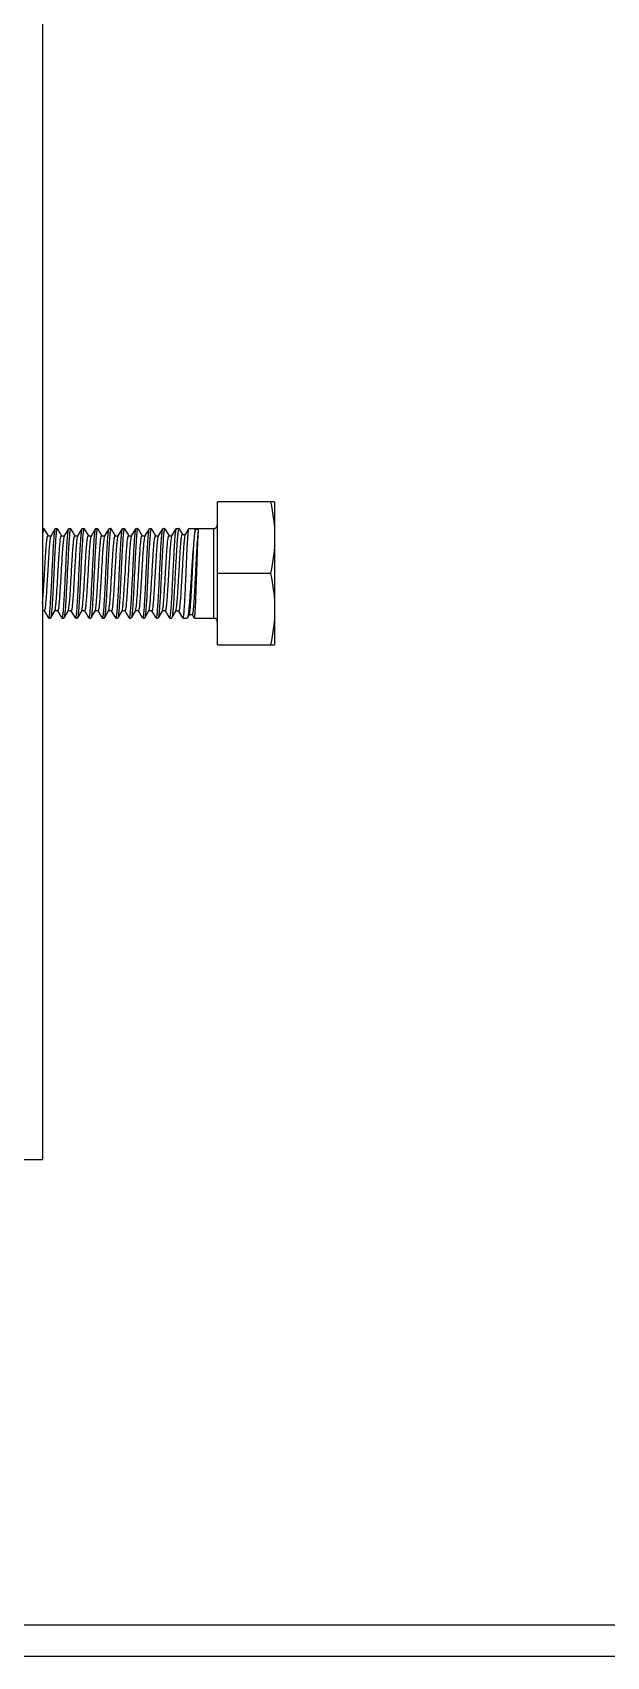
# Model space of a CAD drawing. Extents: x 1031190 to 1725648, y 733081 to 1571294.
# Drawn here: x 1157185 to 1157708, y 1235277 to 1236761 of the extents above; entities that cross this region are included whole.
import ezdxf

# ---------------------------------------------------------------- set-up
doc = ezdxf.new("R2010")
doc.units = 0
doc.header["$LTSCALE"] = 1000
doc.header["$MEASUREMENT"] = 0

msp = doc.modelspace()

# ---------------------------------------------------------------- linework, layer by layer
for p, q in [((1157193.7, 1238445.9), (1157193.7, 1235731)), ((1157405.5, 1236332), (1157353.2, 1236332)), ((1157353.2, 1236201.2), (1157353.2, 1236332)), ((1157405.5, 1236332), (1157405.5, 1236201.2)), ((1157193.7, 1236307.5), (1157194.7, 1236307.5)), ((1157194.9, 1236307.3), (1157194.7, 1236307.5)), ((1157194.9, 1236307.3), (1157198.7, 1236300.8)), ((1157198.6, 1236300.8), (1157201.5, 1236300.8)), ((1157201.4, 1236300.7), (1157205.3, 1236307.3)), ((1157205.3, 1236307.3), (1157205.5, 1236307.5)), ((1157205.5, 1236307.5), (1157207, 1236307.5)), ((1157207.2, 1236307.3), (1157207, 1236307.5)), ((1157207.2, 1236307.3), (1157210.9, 1236300.8)), ((1157210.8, 1236300.8), (1157213.8, 1236300.8)), ((1157213.7, 1236300.7), (1157217.6, 1236307.3)), ((1157217.6, 1236307.3), (1157217.7, 1236307.5)), ((1157217.7, 1236307.5), (1157219.3, 1236307.5)), ((1157219.4, 1236307.3), (1157219.3, 1236307.5)), ((1157219.4, 1236307.3), (1157223.2, 1236300.8)), ((1157223.1, 1236300.8), (1157226.1, 1236300.8)), ((1157226, 1236300.7), (1157229.8, 1236307.3)), ((1157229.8, 1236307.3), (1157230, 1236307.5)), ((1157230, 1236307.5), (1157231.5, 1236307.5)), ((1157231.7, 1236307.3), (1157231.5, 1236307.5)), ((1157231.7, 1236307.3), (1157235.5, 1236300.8)), ((1157235.4, 1236300.8), (1157238.3, 1236300.8)), ((1157238.2, 1236300.7), (1157242.1, 1236307.3)), ((1157242.1, 1236307.3), (1157242.3, 1236307.5)), ((1157242.3, 1236307.5), (1157243.8, 1236307.5)), ((1157244, 1236307.3), (1157243.8, 1236307.5)), ((1157244, 1236307.3), (1157247.7, 1236300.8)), ((1157247.6, 1236300.8), (1157250.6, 1236300.8)), ((1157250.5, 1236300.7), (1157254.4, 1236307.3)), ((1157254.4, 1236307.3), (1157254.5, 1236307.5)), ((1157254.5, 1236307.5), (1157256.1, 1236307.5)), ((1157256.2, 1236307.3), (1157260, 1236300.8)), ((1157259.9, 1236300.8), (1157262.9, 1236300.8)), ((1157262.8, 1236300.7), (1157266.6, 1236307.3)), ((1157266.6, 1236307.3), (1157266.8, 1236307.5)), ((1157266.8, 1236307.5), (1157268.3, 1236307.5)), ((1157268.5, 1236307.3), (1157268.3, 1236307.5)), ((1157268.5, 1236307.3), (1157272.3, 1236300.8)), ((1157272.2, 1236300.8), (1157275.1, 1236300.8)), ((1157275, 1236300.7), (1157278.9, 1236307.3)), ((1157278.9, 1236307.3), (1157279.1, 1236307.5)), ((1157279.1, 1236307.5), (1157280.6, 1236307.5)), ((1157280.8, 1236307.3), (1157280.6, 1236307.5)), ((1157280.8, 1236307.3), (1157284.5, 1236300.8)), ((1157284.4, 1236300.8), (1157287.4, 1236300.8)), ((1157287.3, 1236300.7), (1157291.2, 1236307.3)), ((1157291.2, 1236307.3), (1157291.3, 1236307.5)), ((1157291.3, 1236307.5), (1157292.9, 1236307.5)), ((1157293, 1236307.3), (1157292.9, 1236307.5)), ((1157293, 1236307.3), (1157296.8, 1236300.8)), ((1157296.7, 1236300.8), (1157299.7, 1236300.8)), ((1157299.6, 1236300.7), (1157303.4, 1236307.3)), ((1157303.4, 1236307.3), (1157303.6, 1236307.5)), ((1157303.6, 1236307.5), (1157305.1, 1236307.5)), ((1157305.3, 1236307.3), (1157309.1, 1236300.8)), ((1157309, 1236300.8), (1157311.9, 1236300.8)), ((1157311.8, 1236300.7), (1157315.7, 1236307.3)), ((1157315.7, 1236307.3), (1157315.9, 1236307.5)), ((1157315.9, 1236307.5), (1157318.2, 1236307.5)), ((1157318.4, 1236307.3), (1157318.2, 1236307.5)), ((1157318.4, 1236307.3), (1157321.3, 1236302.2)), ((1157321.2, 1236302.2), (1157324.2, 1236302.2)), ((1157324.1, 1236302), (1157327.2, 1236307.4)), ((1157327.2, 1236307.4), (1157327.3, 1236307.5)), ((1157327.3, 1236307.5), (1157349.9, 1236307.5)), ((1157336.1, 1236306.5), (1157333.1, 1236306.5)), ((1157349.9, 1236225.7), (1157349.9, 1236307.5)), ((1157353.2, 1236266.6), (1157401.8, 1236266.6)), ((1157195.5, 1236232.3), (1157193.7, 1236232.3)), ((1157199.2, 1236225.8), (1157195.4, 1236232.3)), ((1157199.2, 1236225.8), (1157199.3, 1236225.7)), ((1157199.3, 1236225.7), (1157200.9, 1236225.7)), ((1157201, 1236225.8), (1157200.9, 1236225.7)), ((1157204.9, 1236232.5), (1157201, 1236225.8)), ((1157207.8, 1236232.3), (1157204.8, 1236232.3)), ((1157204.9, 1236232.5), (1157205, 1236232.7)), ((1157211.4, 1236225.8), (1157207.7, 1236232.3)), ((1157211.4, 1236225.8), (1157211.6, 1236225.7)), ((1157211.6, 1236225.7), (1157213.1, 1236225.7)), ((1157213.3, 1236225.8), (1157213.1, 1236225.7)), ((1157217.1, 1236232.5), (1157213.3, 1236225.8)), ((1157217.1, 1236232.5), (1157217.2, 1236232.7)), ((1157220, 1236232.3), (1157217.1, 1236232.3)), ((1157223.7, 1236225.8), (1157219.9, 1236232.3)), ((1157223.7, 1236225.8), (1157223.9, 1236225.7)), ((1157223.9, 1236225.7), (1157225.4, 1236225.7)), ((1157225.6, 1236225.8), (1157225.4, 1236225.7)), ((1157229.4, 1236232.5), (1157225.6, 1236225.8)), ((1157232.3, 1236232.3), (1157229.3, 1236232.3)), ((1157229.4, 1236232.5), (1157229.5, 1236232.7)), ((1157236, 1236225.8), (1157232.2, 1236232.3)), ((1157236, 1236225.8), (1157236.1, 1236225.7)), ((1157236.1, 1236225.7), (1157237.7, 1236225.7)), ((1157237.8, 1236225.8), (1157237.7, 1236225.7)), ((1157241.7, 1236232.5), (1157237.8, 1236225.8)), ((1157244.6, 1236232.3), (1157241.6, 1236232.3)), ((1157241.7, 1236232.5), (1157241.8, 1236232.7)), ((1157248.2, 1236225.8), (1157244.5, 1236232.3)), ((1157248.2, 1236225.8), (1157248.4, 1236225.7)), ((1157248.4, 1236225.7), (1157249.9, 1236225.7)), ((1157250.1, 1236225.8), (1157249.9, 1236225.7)), ((1157253.9, 1236232.5), (1157250.1, 1236225.8)), ((1157253.9, 1236232.5), (1157254, 1236232.7)), ((1157256.8, 1236232.3), (1157253.9, 1236232.3)), ((1157260.5, 1236225.8), (1157256.7, 1236232.3)), ((1157260.5, 1236225.8), (1157260.7, 1236225.7)), ((1157260.7, 1236225.7), (1157262.2, 1236225.7)), ((1157262.4, 1236225.8), (1157262.2, 1236225.7)), ((1157266.2, 1236232.5), (1157262.4, 1236225.8)), ((1157269.1, 1236232.3), (1157266.1, 1236232.3)), ((1157272.8, 1236225.8), (1157269, 1236232.3)), ((1157272.8, 1236225.8), (1157272.9, 1236225.7)), ((1157272.9, 1236225.7), (1157274.5, 1236225.7)), ((1157278.5, 1236232.5), (1157274.6, 1236225.8)), ((1157281.4, 1236232.3), (1157278.4, 1236232.3)), ((1157278.5, 1236232.5), (1157278.6, 1236232.6)), ((1157285, 1236225.8), (1157281.3, 1236232.3)), ((1157285.2, 1236225.7), (1157286.7, 1236225.7)), ((1157286.9, 1236225.8), (1157286.7, 1236225.7)), ((1157290.7, 1236232.5), (1157286.9, 1236225.8)), ((1157290.7, 1236232.5), (1157290.8, 1236232.6)), ((1157293.6, 1236232.3), (1157290.7, 1236232.3)), ((1157297.3, 1236225.8), (1157293.5, 1236232.3)), ((1157297.3, 1236225.8), (1157297.5, 1236225.7)), ((1157297.5, 1236225.7), (1157299, 1236225.7)), ((1157299.2, 1236225.8), (1157299, 1236225.7)), ((1157303, 1236232.5), (1157299.2, 1236225.8)), ((1157305.9, 1236232.3), (1157302.9, 1236232.3)), ((1157303, 1236232.5), (1157303.1, 1236232.6)), ((1157309.6, 1236225.8), (1157305.8, 1236232.3)), ((1157309.6, 1236225.8), (1157309.7, 1236225.7)), ((1157309.7, 1236225.7), (1157311.4, 1236225.7)), ((1157311.6, 1236225.8), (1157311.4, 1236225.7)), ((1157315.3, 1236232.2), (1157311.6, 1236225.8)), ((1157318.2, 1236232.1), (1157315.2, 1236232.1)), ((1157321.7, 1236225.8), (1157318.1, 1236232.1)), ((1157321.7, 1236225.8), (1157321.9, 1236225.7)), ((1157321.9, 1236225.7), (1157325.6, 1236225.7)), ((1157325.8, 1236225.9), (1157325.6, 1236225.7)), ((1157327.6, 1236228.9), (1157325.8, 1236225.9)), ((1157330.5, 1236228.8), (1157327.5, 1236228.8)), ((1157332.1, 1236225.8), (1157330.4, 1236228.7)), ((1157332.1, 1236225.8), (1157332.2, 1236225.7)), ((1157332.2, 1236225.7), (1157349.9, 1236225.7)), ((1157353.2, 1236201.2), (1157405.5, 1236201.2)), ((1156858.4, 1235731), (1157193.7, 1235731)), ((1162687.2, 1235305.7), (1157140.6, 1235305.7)), ((1162687.2, 1235277.1), (1157140.6, 1235277.1))]:
    msp.add_line(p, q)
for centre, start, end in [((1157349.9, 1236310.7), 270, 0), ((1157349.9, 1236222.4), 0, 90)]:
    msp.add_arc(centre, 3.27, start, end)
for points in [[(1157401.8, 1236332), (1157404.1, 1236321.3), (1157405.5, 1236310.3), (1157405.5, 1236299.3)], [(1157405.5, 1236299.3), (1157405.5, 1236288.3), (1157404.1, 1236277.3), (1157401.8, 1236266.6)], [(1157401.8, 1236266.6), (1157404.1, 1236255.8), (1157405.5, 1236244.8), (1157405.5, 1236233.9)], [(1157405.5, 1236233.9), (1157405.5, 1236222.9), (1157404.1, 1236211.9), (1157401.8, 1236201.2)]]:
    msp.add_open_spline(points, degree=3)
for points, knots in [([(1157194.7, 1236307.5), (1157194.6, 1236307.5), (1157194.4, 1236306.8), (1157194.2, 1236305.9), (1157193.9, 1236304.1), (1157193.8, 1236302.8), (1157193.7, 1236302)], [0, 0, 0, 0, 0.077049, 0.268055, 0.577055, 1, 1, 1, 1]), ([(1157193.7, 1236239.5), (1157193.9, 1236242), (1157194.4, 1236247.8), (1157195, 1236257), (1157195.5, 1236267.2), (1157196.1, 1236277.3), (1157196.6, 1236285.2), (1157197, 1236290.8), (1157197.3, 1236294.2), (1157197.6, 1236296.9), (1157197.9, 1236299), (1157198.1, 1236300.1), (1157198.4, 1236300.8), (1157198.6, 1236300.8)], [0, 0, 0, 0, 0.125273, 0.280526, 0.451, 0.620464, 0.772784, 0.837888, 0.893492, 0.938284, 0.971239, 0.991709, 1, 1, 1, 1]), ([(1157195.5, 1236232.3), (1157195.6, 1236232.3), (1157195.8, 1236232.5), (1157196, 1236233.3), (1157196.3, 1236235.1), (1157196.7, 1236238.1), (1157197, 1236242.1), (1157197.4, 1236246.9), (1157197.7, 1236252.5), (1157198.1, 1236258.6), (1157198.6, 1236267), (1157199.1, 1236275.4), (1157199.6, 1236283.4), (1157199.9, 1236288.7), (1157200.3, 1236293.1), (1157200.6, 1236296.6), (1157201, 1236299), (1157201.2, 1236300.3), (1157201.4, 1236300.7)], [0, 0, 0, 0, 0.003516, 0.010771, 0.037949, 0.081609, 0.140308, 0.211978, 0.294061, 0.383613, 0.477416, 0.664254, 0.750571, 0.827952, 0.893624, 0.945254, 0.981055, 1, 1, 1, 1]), ([(1157202.4, 1236266.6), (1157202.6, 1236271.5), (1157203, 1236278.7), (1157203.5, 1236288), (1157203.8, 1236294), (1157204.2, 1236299), (1157204.5, 1236302.9), (1157204.9, 1236305.5), (1157205.1, 1236306.9), (1157205.3, 1236307.3)], [0, 0, 0, 0, 0.364023, 0.530311, 0.678342, 0.803036, 0.90014, 0.966414, 1, 1, 1, 1]), ([(1157207, 1236307.5), (1157206.9, 1236307.5), (1157206.7, 1236307.1), (1157206.6, 1236306.6), (1157206.4, 1236305.6), (1157206.1, 1236303.6), (1157205.8, 1236300.1), (1157205.4, 1236295.1), (1157205.1, 1236289), (1157204.7, 1236282), (1157204.3, 1236274.4), (1157204.1, 1236269.2), (1157203.9, 1236266.6)], [0, 0, 0, 0, 0.006679, 0.021742, 0.04591, 0.079126, 0.171519, 0.295578, 0.446611, 0.618856, 0.8057, 1, 1, 1, 1]), ([(1157205, 1236232.7), (1157205.2, 1236233.2), (1157205.4, 1236234.6), (1157205.8, 1236237.2), (1157206.1, 1236240.9), (1157206.6, 1236247.4), (1157207.2, 1236256.9), (1157207.8, 1236267), (1157208.3, 1236275.3), (1157208.6, 1236281.3), (1157209, 1236286.7), (1157209.3, 1236291.4), (1157209.7, 1236295.3), (1157210, 1236298.1), (1157210.3, 1236299.8), (1157210.6, 1236300.6), (1157210.7, 1236300.8), (1157210.8, 1236300.8)], [0, 0, 0, 0, 0.023139, 0.062463, 0.116774, 0.184236, 0.348936, 0.533941, 0.62611, 0.713772, 0.793885, 0.863675, 0.920735, 0.963127, 0.989505, 0.996557, 1, 1, 1, 1]), ([(1157207.8, 1236232.3), (1157207.8, 1236232.3), (1157208, 1236232.5), (1157208.3, 1236233.3), (1157208.6, 1236235.1), (1157208.9, 1236238.1), (1157209.3, 1236242.1), (1157209.6, 1236246.9), (1157210, 1236252.5), (1157210.4, 1236258.6), (1157210.9, 1236267), (1157211.3, 1236275.4), (1157211.8, 1236283.4), (1157212.2, 1236288.7), (1157212.5, 1236293.1), (1157212.9, 1236296.6), (1157213.3, 1236299), (1157213.5, 1236300.3), (1157213.7, 1236300.7)], [0, 0, 0, 0, 0.003516, 0.010771, 0.037949, 0.081609, 0.140308, 0.211978, 0.294061, 0.383613, 0.477416, 0.664254, 0.750571, 0.827952, 0.893624, 0.945254, 0.981055, 1, 1, 1, 1]), ([(1157214.7, 1236266.6), (1157214.9, 1236271.5), (1157215.2, 1236278.7), (1157215.7, 1236288), (1157216.1, 1236294), (1157216.4, 1236299), (1157216.8, 1236302.9), (1157217.1, 1236305.5), (1157217.3, 1236306.9), (1157217.6, 1236307.3)], [0, 0, 0, 0, 0.364021, 0.530313, 0.678345, 0.803036, 0.900138, 0.966413, 1, 1, 1, 1]), ([(1157219.3, 1236307.5), (1157219.2, 1236307.5), (1157219, 1236307.1), (1157218.9, 1236306.6), (1157218.7, 1236305.6), (1157218.4, 1236303.6), (1157218.1, 1236300.1), (1157217.7, 1236295.1), (1157217.3, 1236289), (1157217, 1236282), (1157216.6, 1236274.4), (1157216.3, 1236269.2), (1157216.2, 1236266.6)], [0, 0, 0, 0, 0.006669, 0.021718, 0.045876, 0.079084, 0.171468, 0.295521, 0.446556, 0.618814, 0.805682, 1, 1, 1, 1]), ([(1157217.2, 1236232.7), (1157217.4, 1236233.2), (1157217.7, 1236234.6), (1157218, 1236237.2), (1157218.4, 1236240.9), (1157218.9, 1236247.4), (1157219.5, 1236256.9), (1157220, 1236267), (1157220.5, 1236275.3), (1157220.9, 1236281.3), (1157221.2, 1236286.7), (1157221.6, 1236291.4), (1157221.9, 1236295.3), (1157222.3, 1236298.1), (1157222.6, 1236299.8), (1157222.8, 1236300.6), (1157223, 1236300.8), (1157223.1, 1236300.8)], [0, 0, 0, 0, 0.023, 0.06221, 0.116433, 0.183837, 0.348506, 0.533571, 0.625793, 0.713517, 0.793694, 0.863545, 0.920659, 0.963092, 0.989496, 0.996554, 1, 1, 1, 1]), ([(1157220, 1236232.3), (1157220.1, 1236232.3), (1157220.3, 1236232.5), (1157220.5, 1236233.3), (1157220.9, 1236235.1), (1157221.2, 1236238.1), (1157221.5, 1236242.1), (1157221.9, 1236246.9), (1157222.3, 1236252.5), (1157222.6, 1236258.6), (1157223.1, 1236267), (1157223.6, 1236275.4), (1157224.1, 1236283.4), (1157224.4, 1236288.7), (1157224.8, 1236293.1), (1157225.1, 1236296.6), (1157225.5, 1236299), (1157225.7, 1236300.3), (1157226, 1236300.7)], [0, 0, 0, 0, 0.003516, 0.010771, 0.037949, 0.081609, 0.140308, 0.211978, 0.294061, 0.383613, 0.477416, 0.664254, 0.750571, 0.827952, 0.893624, 0.945254, 0.981055, 1, 1, 1, 1]), ([(1157226.9, 1236266.6), (1157227.2, 1236271.5), (1157227.5, 1236278.7), (1157228, 1236288), (1157228.4, 1236294), (1157228.7, 1236299), (1157229, 1236302.9), (1157229.4, 1236305.5), (1157229.6, 1236306.9), (1157229.8, 1236307.3)], [0, 0, 0, 0, 0.364026, 0.530319, 0.678348, 0.803035, 0.900137, 0.966414, 1, 1, 1, 1]), ([(1157231.5, 1236307.5), (1157231.4, 1236307.5), (1157231.3, 1236307.1), (1157231.1, 1236306.6), (1157230.9, 1236305.6), (1157230.7, 1236303.6), (1157230.3, 1236300.1), (1157230, 1236295.1), (1157229.6, 1236289), (1157229.2, 1236282), (1157228.8, 1236274.4), (1157228.6, 1236269.2), (1157228.5, 1236266.6)], [0, 0, 0, 0, 0.00669, 0.021765, 0.045943, 0.079167, 0.171572, 0.295635, 0.446661, 0.618889, 0.805716, 1, 1, 1, 1]), ([(1157229.5, 1236232.7), (1157229.7, 1236233.2), (1157229.9, 1236234.6), (1157230.3, 1236237.2), (1157230.6, 1236240.8), (1157231.2, 1236247.4), (1157231.7, 1236256.9), (1157232.3, 1236267), (1157232.8, 1236275.3), (1157233.1, 1236281.2), (1157233.5, 1236286.7), (1157233.9, 1236291.4), (1157234.2, 1236295.2), (1157234.5, 1236298.1), (1157234.9, 1236299.8), (1157235.1, 1236300.6), (1157235.3, 1236300.8), (1157235.4, 1236300.8)], [0, 0, 0, 0, 0.022862, 0.061956, 0.116091, 0.183437, 0.348074, 0.5332, 0.625476, 0.713261, 0.793503, 0.863416, 0.920583, 0.963057, 0.989487, 0.996552, 1, 1, 1, 1]), ([(1157232.3, 1236232.3), (1157232.4, 1236232.3), (1157232.6, 1236232.5), (1157232.8, 1236233.3), (1157233.1, 1236235.1), (1157233.5, 1236238.1), (1157233.8, 1236242.1), (1157234.2, 1236246.9), (1157234.5, 1236252.5), (1157234.9, 1236258.6), (1157235.4, 1236267), (1157235.9, 1236275.4), (1157236.4, 1236283.4), (1157236.7, 1236288.7), (1157237.1, 1236293.1), (1157237.4, 1236296.6), (1157237.8, 1236299), (1157238, 1236300.3), (1157238.2, 1236300.7)], [0, 0, 0, 0, 0.003516, 0.010771, 0.037949, 0.081609, 0.140308, 0.211978, 0.294061, 0.383613, 0.477416, 0.664254, 0.750571, 0.827952, 0.893624, 0.945254, 0.981055, 1, 1, 1, 1]), ([(1157239.2, 1236266.6), (1157239.4, 1236271.5), (1157239.8, 1236278.7), (1157240.3, 1236288), (1157240.6, 1236294), (1157241, 1236299), (1157241.3, 1236302.9), (1157241.7, 1236305.5), (1157241.9, 1236306.9), (1157242.1, 1236307.3)], [0, 0, 0, 0, 0.364024, 0.530311, 0.678342, 0.803035, 0.900139, 0.966414, 1, 1, 1, 1]), ([(1157243.8, 1236307.5), (1157243.7, 1236307.5), (1157243.5, 1236307.1), (1157243.4, 1236306.6), (1157243.2, 1236305.6), (1157242.9, 1236303.6), (1157242.6, 1236300.1), (1157242.2, 1236295.1), (1157241.9, 1236289), (1157241.5, 1236282), (1157241.1, 1236274.4), (1157240.9, 1236269.2), (1157240.7, 1236266.6)], [0, 0, 0, 0, 0.006677, 0.021735, 0.045901, 0.079116, 0.171512, 0.295573, 0.4466, 0.618843, 0.805694, 1, 1, 1, 1]), ([(1157241.8, 1236232.7), (1157242, 1236233.2), (1157242.2, 1236234.6), (1157242.6, 1236237.2), (1157242.9, 1236240.8), (1157243.4, 1236247.3), (1157244, 1236256.8), (1157244.6, 1236266.9), (1157245.1, 1236275.3), (1157245.4, 1236281.2), (1157245.8, 1236286.6), (1157246.1, 1236291.4), (1157246.5, 1236295.2), (1157246.8, 1236298.1), (1157247.1, 1236299.8), (1157247.4, 1236300.6), (1157247.5, 1236300.8), (1157247.6, 1236300.8)], [0, 0, 0, 0, 0.022723, 0.061701, 0.115749, 0.183037, 0.347642, 0.532829, 0.625158, 0.713005, 0.793312, 0.863286, 0.920506, 0.963022, 0.989478, 0.99655, 1, 1, 1, 1]), ([(1157244.6, 1236232.3), (1157244.6, 1236232.3), (1157244.8, 1236232.5), (1157245.1, 1236233.3), (1157245.4, 1236235.1), (1157245.7, 1236238.1), (1157246.1, 1236242.1), (1157246.4, 1236246.9), (1157246.8, 1236252.5), (1157247.2, 1236258.6), (1157247.7, 1236267), (1157248.1, 1236275.4), (1157248.6, 1236283.4), (1157249, 1236288.7), (1157249.3, 1236293.1), (1157249.7, 1236296.6), (1157250.1, 1236299), (1157250.3, 1236300.3), (1157250.5, 1236300.7)], [0, 0, 0, 0, 0.003516, 0.010771, 0.037949, 0.081609, 0.140308, 0.211978, 0.294061, 0.383613, 0.477416, 0.664254, 0.750571, 0.827952, 0.893624, 0.945254, 0.981055, 1, 1, 1, 1]), ([(1157251.5, 1236266.6), (1157251.7, 1236271.5), (1157252, 1236278.7), (1157252.5, 1236288), (1157252.9, 1236294), (1157253.2, 1236299), (1157253.6, 1236302.9), (1157253.9, 1236305.5), (1157254.1, 1236306.9), (1157254.4, 1236307.3)], [0, 0, 0, 0, 0.364026, 0.530313, 0.678337, 0.803029, 0.900137, 0.966414, 1, 1, 1, 1]), ([(1157256.1, 1236307.5), (1157256, 1236307.5), (1157255.8, 1236307.1), (1157255.7, 1236306.6), (1157255.5, 1236305.6), (1157255.2, 1236303.5), (1157254.9, 1236300.1), (1157254.5, 1236295.1), (1157254.1, 1236289), (1157253.8, 1236282), (1157253.4, 1236274.4), (1157253.1, 1236269.2), (1157253, 1236266.6)], [0, 0, 0, 0, 0.006697, 0.021777, 0.045962, 0.079191, 0.171605, 0.29567, 0.44669, 0.618909, 0.805726, 1, 1, 1, 1]), ([(1157254, 1236232.7), (1157254.2, 1236233.1), (1157254.5, 1236234.5), (1157254.8, 1236237.1), (1157255.2, 1236240.8), (1157255.7, 1236247.3), (1157256.3, 1236256.8), (1157256.8, 1236266.9), (1157257.3, 1236275.2), (1157257.7, 1236281.2), (1157258, 1236286.6), (1157258.4, 1236291.4), (1157258.7, 1236295.2), (1157259.1, 1236298.1), (1157259.4, 1236299.8), (1157259.6, 1236300.6), (1157259.8, 1236300.8), (1157259.9, 1236300.8)], [0, 0, 0, 0, 0.022584, 0.061447, 0.115407, 0.182636, 0.34721, 0.532457, 0.62484, 0.712749, 0.79312, 0.863155, 0.920429, 0.962986, 0.989469, 0.996548, 1, 1, 1, 1]), ([(1157256.2, 1236307.3), (1157256.2, 1236307.4), (1157256.2, 1236307.4), (1157256.1, 1236307.5), (1157256.1, 1236307.5)], [0, 0, 0, 0, 0.600612, 1, 1, 1, 1]), ([(1157256.8, 1236232.3), (1157256.9, 1236232.3), (1157257.1, 1236232.5), (1157257.3, 1236233.3), (1157257.7, 1236235.1), (1157258, 1236238.1), (1157258.3, 1236242.1), (1157258.7, 1236246.9), (1157259.1, 1236252.5), (1157259.4, 1236258.6), (1157259.9, 1236267), (1157260.4, 1236275.4), (1157260.9, 1236283.4), (1157261.2, 1236288.7), (1157261.6, 1236293.1), (1157261.9, 1236296.6), (1157262.3, 1236299), (1157262.5, 1236300.3), (1157262.8, 1236300.7)], [0, 0, 0, 0, 0.003516, 0.010772, 0.037949, 0.081609, 0.140308, 0.211978, 0.294061, 0.383612, 0.477416, 0.664254, 0.750571, 0.827952, 0.893624, 0.945254, 0.981055, 1, 1, 1, 1]), ([(1157263.7, 1236266.6), (1157264, 1236271.5), (1157264.3, 1236278.7), (1157264.8, 1236288), (1157265.1, 1236294), (1157265.5, 1236299), (1157265.8, 1236302.9), (1157266.2, 1236305.5), (1157266.4, 1236306.9), (1157266.6, 1236307.3)], [0, 0, 0, 0, 0.364026, 0.530312, 0.67834, 0.803034, 0.90014, 0.966415, 1, 1, 1, 1]), ([(1157268.3, 1236307.5), (1157268.2, 1236307.5), (1157268.1, 1236307.1), (1157267.9, 1236306.6), (1157267.7, 1236305.6), (1157267.5, 1236303.6), (1157267.1, 1236300.1), (1157266.8, 1236295.1), (1157266.4, 1236289), (1157266, 1236282), (1157265.6, 1236274.4), (1157265.4, 1236269.2), (1157265.3, 1236266.6)], [0, 0, 0, 0, 0.006686, 0.021757, 0.045931, 0.079152, 0.171553, 0.295615, 0.446644, 0.618879, 0.805711, 1, 1, 1, 1]), ([(1157266.3, 1236232.7), (1157266.5, 1236233.1), (1157266.7, 1236234.5), (1157267.1, 1236237.1), (1157267.4, 1236240.8), (1157267.9, 1236247.3), (1157268.5, 1236256.8), (1157269.1, 1236266.9), (1157269.6, 1236275.2), (1157269.9, 1236281.2), (1157270.3, 1236286.6), (1157270.7, 1236291.3), (1157271, 1236295.2), (1157271.3, 1236298.1), (1157271.7, 1236299.8), (1157271.9, 1236300.6), (1157272.1, 1236300.8), (1157272.2, 1236300.8)], [0, 0, 0, 0, 0.022445, 0.061192, 0.115065, 0.182235, 0.346776, 0.532084, 0.624521, 0.712492, 0.792928, 0.863025, 0.920353, 0.962951, 0.98946, 0.996545, 1, 1, 1, 1]), ([(1157269.1, 1236232.3), (1157269.2, 1236232.3), (1157269.3, 1236232.5), (1157269.6, 1236233.3), (1157269.9, 1236235.1), (1157270.3, 1236238.1), (1157270.6, 1236242.1), (1157271, 1236246.9), (1157271.3, 1236252.5), (1157271.7, 1236258.6), (1157272.2, 1236267), (1157272.7, 1236275.4), (1157273.2, 1236283.4), (1157273.5, 1236288.7), (1157273.9, 1236293.1), (1157274.2, 1236296.6), (1157274.6, 1236299), (1157274.8, 1236300.3), (1157275, 1236300.7)], [0, 0, 0, 0, 0.003516, 0.010772, 0.037949, 0.081609, 0.140308, 0.211978, 0.294061, 0.383612, 0.477416, 0.664253, 0.750571, 0.827952, 0.893624, 0.945254, 0.981055, 1, 1, 1, 1]), ([(1157276, 1236266.6), (1157276.2, 1236271.5), (1157276.6, 1236278.7), (1157277.1, 1236288), (1157277.4, 1236294), (1157277.8, 1236299), (1157278.1, 1236302.9), (1157278.5, 1236305.5), (1157278.7, 1236306.9), (1157278.9, 1236307.3)], [0, 0, 0, 0, 0.364021, 0.530311, 0.678343, 0.803036, 0.90014, 0.966414, 1, 1, 1, 1]), ([(1157280.6, 1236307.5), (1157280.5, 1236307.5), (1157280.3, 1236307.1), (1157280.2, 1236306.6), (1157280, 1236305.6), (1157279.7, 1236303.6), (1157279.4, 1236300.1), (1157279, 1236295.1), (1157278.7, 1236289), (1157278.3, 1236282), (1157277.9, 1236274.4), (1157277.7, 1236269.2), (1157277.5, 1236266.6)], [0, 0, 0, 0, 0.006676, 0.021736, 0.045901, 0.079115, 0.171505, 0.295563, 0.446596, 0.618846, 0.805696, 1, 1, 1, 1]), ([(1157278.6, 1236232.6), (1157278.8, 1236233.1), (1157279, 1236234.5), (1157279.4, 1236237.1), (1157279.7, 1236240.7), (1157280.2, 1236247.2), (1157280.8, 1236256.7), (1157281.4, 1236266.8), (1157281.8, 1236275.2), (1157282.2, 1236281.2), (1157282.6, 1236286.6), (1157282.9, 1236291.3), (1157283.3, 1236295.2), (1157283.6, 1236298.1), (1157283.9, 1236299.8), (1157284.2, 1236300.6), (1157284.3, 1236300.8), (1157284.4, 1236300.8)], [0, 0, 0, 0, 0.022306, 0.060937, 0.114721, 0.181834, 0.346342, 0.531711, 0.624202, 0.712235, 0.792736, 0.862894, 0.920276, 0.962916, 0.98945, 0.996543, 1, 1, 1, 1]), ([(1157281.4, 1236232.3), (1157281.4, 1236232.3), (1157281.6, 1236232.5), (1157281.9, 1236233.3), (1157282.2, 1236235.1), (1157282.5, 1236238.1), (1157282.9, 1236242.1), (1157283.2, 1236246.9), (1157283.6, 1236252.5), (1157284, 1236258.6), (1157284.4, 1236267), (1157284.9, 1236275.4), (1157285.4, 1236283.4), (1157285.8, 1236288.7), (1157286.1, 1236293.1), (1157286.5, 1236296.6), (1157286.9, 1236299), (1157287.1, 1236300.3), (1157287.3, 1236300.7)], [0, 0, 0, 0, 0.003515, 0.010772, 0.037949, 0.081609, 0.140308, 0.211978, 0.294061, 0.383612, 0.477415, 0.664253, 0.750571, 0.827952, 0.893624, 0.945254, 0.981055, 1, 1, 1, 1]), ([(1157288.3, 1236266.6), (1157288.5, 1236271.5), (1157288.8, 1236278.7), (1157289.3, 1236288), (1157289.7, 1236294), (1157290, 1236299), (1157290.4, 1236302.9), (1157290.7, 1236305.5), (1157290.9, 1236306.9), (1157291.2, 1236307.3)], [0, 0, 0, 0, 0.364021, 0.530314, 0.678346, 0.803036, 0.900137, 0.966413, 1, 1, 1, 1]), ([(1157292.9, 1236307.5), (1157292.8, 1236307.5), (1157292.6, 1236307.1), (1157292.5, 1236306.6), (1157292.3, 1236305.6), (1157292, 1236303.6), (1157291.7, 1236300.1), (1157291.3, 1236295.1), (1157290.9, 1236289), (1157290.5, 1236282), (1157290.2, 1236274.4), (1157289.9, 1236269.2), (1157289.8, 1236266.6)], [0, 0, 0, 0, 0.006669, 0.021718, 0.045876, 0.079084, 0.171468, 0.295522, 0.446557, 0.618815, 0.805682, 1, 1, 1, 1]), ([(1157290.8, 1236232.6), (1157291, 1236233.1), (1157291.3, 1236234.5), (1157291.6, 1236237.1), (1157292, 1236240.7), (1157292.5, 1236247.2), (1157293.1, 1236256.7), (1157293.6, 1236266.8), (1157294.1, 1236275.2), (1157294.5, 1236281.1), (1157294.8, 1236286.6), (1157295.2, 1236291.3), (1157295.5, 1236295.2), (1157295.9, 1236298.1), (1157296.2, 1236299.8), (1157296.4, 1236300.6), (1157296.6, 1236300.8), (1157296.7, 1236300.8)], [0, 0, 0, 0, 0.022167, 0.060682, 0.114378, 0.181432, 0.345908, 0.531337, 0.623882, 0.711978, 0.792543, 0.862763, 0.920199, 0.962881, 0.989441, 0.996541, 1, 1, 1, 1]), ([(1157293.6, 1236232.3), (1157293.7, 1236232.3), (1157293.9, 1236232.5), (1157294.1, 1236233.3), (1157294.5, 1236235.1), (1157294.8, 1236238.1), (1157295.1, 1236242.1), (1157295.5, 1236246.9), (1157295.9, 1236252.5), (1157296.2, 1236258.6), (1157296.7, 1236267), (1157297.2, 1236275.4), (1157297.7, 1236283.4), (1157298, 1236288.7), (1157298.4, 1236293.1), (1157298.7, 1236296.6), (1157299.1, 1236299), (1157299.3, 1236300.3), (1157299.6, 1236300.7)], [0, 0, 0, 0, 0.003515, 0.010772, 0.037949, 0.081609, 0.140308, 0.211978, 0.294061, 0.383612, 0.477415, 0.664253, 0.750571, 0.827952, 0.893624, 0.945254, 0.981055, 1, 1, 1, 1]), ([(1157300.5, 1236266.6), (1157300.8, 1236271.5), (1157301.1, 1236278.7), (1157301.6, 1236288), (1157301.9, 1236294), (1157302.3, 1236299), (1157302.6, 1236302.9), (1157303, 1236305.5), (1157303.2, 1236306.9), (1157303.4, 1236307.3)], [0, 0, 0, 0, 0.364026, 0.530319, 0.678348, 0.803035, 0.900137, 0.966414, 1, 1, 1, 1]), ([(1157305.1, 1236307.5), (1157305, 1236307.5), (1157304.9, 1236307.1), (1157304.7, 1236306.6), (1157304.5, 1236305.6), (1157304.3, 1236303.6), (1157303.9, 1236300.1), (1157303.6, 1236295.1), (1157303.2, 1236289), (1157302.8, 1236282), (1157302.4, 1236274.4), (1157302.2, 1236269.2), (1157302.1, 1236266.6)], [0, 0, 0, 0, 0.006688, 0.021753, 0.045929, 0.079148, 0.171548, 0.29561, 0.446639, 0.618873, 0.805706, 1, 1, 1, 1]), ([(1157303.1, 1236232.6), (1157303.3, 1236233.1), (1157303.5, 1236234.5), (1157303.9, 1236237), (1157304.2, 1236240.7), (1157304.7, 1236247.2), (1157305.3, 1236256.7), (1157305.9, 1236266.8), (1157306.4, 1236275.1), (1157306.7, 1236281.1), (1157307.1, 1236286.6), (1157307.5, 1236291.3), (1157307.8, 1236295.2), (1157308.1, 1236298.1), (1157308.5, 1236299.8), (1157308.7, 1236300.6), (1157308.9, 1236300.8), (1157309, 1236300.8)], [0, 0, 0, 0, 0.022028, 0.060426, 0.114034, 0.181029, 0.345472, 0.530963, 0.623561, 0.71172, 0.79235, 0.862632, 0.920122, 0.962845, 0.989432, 0.996538, 1, 1, 1, 1]), ([(1157305.3, 1236307.3), (1157305.3, 1236307.4), (1157305.2, 1236307.4), (1157305.2, 1236307.5), (1157305.1, 1236307.5)], [0, 0, 0, 0, 0.600476, 1, 1, 1, 1]), ([(1157305.9, 1236232.3), (1157306, 1236232.3), (1157306.1, 1236232.5), (1157306.4, 1236233.3), (1157306.7, 1236235.1), (1157307.1, 1236238.1), (1157307.4, 1236242.1), (1157307.8, 1236246.9), (1157308.1, 1236252.5), (1157308.5, 1236258.6), (1157309, 1236267), (1157309.5, 1236275.4), (1157310, 1236283.4), (1157310.3, 1236288.7), (1157310.7, 1236293.1), (1157311, 1236296.6), (1157311.4, 1236299), (1157311.6, 1236300.3), (1157311.8, 1236300.7)], [0, 0, 0, 0, 0.003515, 0.010772, 0.037949, 0.081609, 0.140308, 0.211978, 0.294061, 0.383612, 0.477415, 0.664253, 0.750571, 0.827952, 0.893624, 0.945254, 0.981055, 1, 1, 1, 1]), ([(1157312.8, 1236266.6), (1157313, 1236271.5), (1157313.4, 1236278.7), (1157313.9, 1236288), (1157314.2, 1236294), (1157314.6, 1236299), (1157314.9, 1236302.9), (1157315.3, 1236305.5), (1157315.5, 1236306.9), (1157315.7, 1236307.3)], [0, 0, 0, 0, 0.364024, 0.530312, 0.678343, 0.803036, 0.90014, 0.966414, 1, 1, 1, 1]), ([(1157318.2, 1236307.5), (1157318.1, 1236307.5), (1157317.9, 1236307.1), (1157317.7, 1236306.6), (1157317.5, 1236305.6), (1157317.2, 1236303.6), (1157316.8, 1236300.1), (1157316.4, 1236295.1), (1157316, 1236289), (1157315.6, 1236282), (1157315.1, 1236274.4), (1157314.9, 1236269.2), (1157314.7, 1236266.6)], [0, 0, 0, 0, 0.007187, 0.022465, 0.046744, 0.080015, 0.172417, 0.296393, 0.447275, 0.619318, 0.805937, 1, 1, 1, 1]), ([(1157315.3, 1236232.2), (1157315.5, 1236232.6), (1157315.7, 1236233.9), (1157316.1, 1236236.4), (1157316.5, 1236240), (1157316.8, 1236244.6), (1157317.2, 1236250), (1157317.7, 1236258.3), (1157318.2, 1236266.9), (1157318.7, 1236275.5), (1157319, 1236281.7), (1157319.4, 1236287.4), (1157319.7, 1236292.3), (1157320.1, 1236296.4), (1157320.4, 1236299.3), (1157320.8, 1236301.2), (1157321, 1236302), (1157321.2, 1236302.2), (1157321.2, 1236302.2)], [0, 0, 0, 0, 0.019036, 0.055162, 0.107284, 0.173532, 0.25149, 0.338305, 0.525651, 0.619397, 0.708683, 0.790327, 0.861445, 0.919555, 0.962678, 0.989457, 0.996584, 1, 1, 1, 1]), ([(1157318.2, 1236232.1), (1157318.2, 1236232.1), (1157318.4, 1236232.3), (1157318.7, 1236233.1), (1157319, 1236235), (1157319.3, 1236238.1), (1157319.7, 1236242.2), (1157320.1, 1236247.2), (1157320.4, 1236252.9), (1157320.8, 1236259.2), (1157321.3, 1236267.9), (1157321.8, 1236276.4), (1157322.3, 1236284.6), (1157322.6, 1236290), (1157323, 1236294.5), (1157323.3, 1236298), (1157323.7, 1236300.4), (1157323.9, 1236301.7), (1157324.1, 1236302)], [0, 0, 0, 0, 0.003526, 0.010871, 0.03842, 0.082642, 0.142013, 0.214376, 0.297085, 0.387117, 0.481196, 0.667858, 0.753739, 0.830507, 0.895467, 0.946372, 0.98153, 1, 1, 1, 1]), ([(1157324.7, 1236266.6), (1157324.9, 1236271.6), (1157325.2, 1236278.8), (1157325.6, 1236288.1), (1157325.9, 1236294.1), (1157326.3, 1236299.2), (1157326.5, 1236303.1), (1157326.9, 1236305.6), (1157327, 1236307), (1157327.2, 1236307.4)], [0, 0, 0, 0, 0.366748, 0.534004, 0.682559, 0.80722, 0.903651, 0.968552, 1, 1, 1, 1]), ([(1157327.6, 1236228.9), (1157327.8, 1236229.3), (1157328, 1236230.6), (1157328.4, 1236233), (1157328.7, 1236236.5), (1157329, 1236241), (1157329.4, 1236246.3), (1157329.8, 1236254.6), (1157330.4, 1236265.7), (1157331, 1236278.8), (1157331.6, 1236290.6), (1157332.3, 1236299.7), (1157332.7, 1236304.7), (1157333.1, 1236306.5)], [0, 0, 0, 0, 0.016498, 0.048153, 0.094091, 0.152829, 0.222461, 0.300749, 0.473185, 0.64885, 0.806645, 0.928205, 1, 1, 1, 1]), ([(1157333.1, 1236306.5), (1157332.9, 1236305.9), (1157332.5, 1236304.1), (1157331.9, 1236299.4), (1157331.2, 1236291.3), (1157330.3, 1236279.7), (1157329.8, 1236271.1), (1157329.5, 1236266.6)], [0, 0, 0, 0, 0.052104, 0.130854, 0.359409, 0.660459, 1, 1, 1, 1]), ([(1157330.5, 1236228.8), (1157330.5, 1236228.8), (1157330.7, 1236229), (1157330.9, 1236229.5), (1157331, 1236230.4), (1157331.3, 1236232.1), (1157331.6, 1236235), (1157332, 1236239.3), (1157332.3, 1236244.5), (1157332.7, 1236250.5), (1157333, 1236257.1), (1157333.5, 1236266.3), (1157334, 1236277.6), (1157334.7, 1236289.9), (1157335.3, 1236299.4), (1157335.8, 1236304.6), (1157336.1, 1236306.5)], [0, 0, 0, 0, 0.003181, 0.009997, 0.020842, 0.035708, 0.077022, 0.132568, 0.200428, 0.278278, 0.363482, 0.453195, 0.634322, 0.798504, 0.925407, 1, 1, 1, 1]), ([(1157334.4, 1236266.6), (1157334.6, 1236271.1), (1157334.8, 1236279.7), (1157335.2, 1236291.3), (1157335.6, 1236300), (1157335.9, 1236304.8), (1157336.1, 1236306.5)], [0, 0, 0, 0, 0.340216, 0.641739, 0.870295, 1, 1, 1, 1]), ([(1157199.3, 1236225.7), (1157199.4, 1236225.7), (1157199.6, 1236226), (1157199.7, 1236226.6), (1157199.9, 1236227.6), (1157200.2, 1236229.6), (1157200.5, 1236233), (1157200.9, 1236238), (1157201.3, 1236244.1), (1157201.6, 1236251.1), (1157202, 1236258.7), (1157202.3, 1236263.9), (1157202.4, 1236266.6)], [0, 0, 0, 0, 0.006696, 0.021778, 0.045962, 0.079192, 0.171607, 0.295672, 0.44669, 0.618908, 0.805728, 1, 1, 1, 1]), ([(1157203.9, 1236266.6), (1157203.7, 1236261.6), (1157203.4, 1236254.4), (1157202.9, 1236245.2), (1157202.5, 1236239.2), (1157202.2, 1236234.2), (1157201.8, 1236230.2), (1157201.5, 1236227.6), (1157201.3, 1236226.2), (1157201, 1236225.8)], [0, 0, 0, 0, 0.36397, 0.530239, 0.678254, 0.802945, 0.900063, 0.966368, 1, 1, 1, 1]), ([(1157211.6, 1236225.7), (1157211.7, 1236225.7), (1157211.9, 1236226), (1157212, 1236226.6), (1157212.2, 1236227.6), (1157212.5, 1236229.6), (1157212.8, 1236233), (1157213.2, 1236238), (1157213.5, 1236244.1), (1157213.9, 1236251.1), (1157214.3, 1236258.7), (1157214.5, 1236263.9), (1157214.7, 1236266.6)], [0, 0, 0, 0, 0.006683, 0.02175, 0.045921, 0.079139, 0.171534, 0.295592, 0.446617, 0.618856, 0.805703, 1, 1, 1, 1]), ([(1157216.2, 1236266.6), (1157216, 1236261.6), (1157215.6, 1236254.4), (1157215.1, 1236245.2), (1157214.8, 1236239.2), (1157214.4, 1236234.2), (1157214.1, 1236230.2), (1157213.7, 1236227.6), (1157213.5, 1236226.2), (1157213.3, 1236225.8)], [0, 0, 0, 0, 0.363954, 0.530216, 0.678234, 0.802928, 0.900053, 0.966366, 1, 1, 1, 1]), ([(1157223.9, 1236225.7), (1157224, 1236225.7), (1157224.1, 1236226), (1157224.3, 1236226.6), (1157224.5, 1236227.6), (1157224.7, 1236229.6), (1157225.1, 1236233), (1157225.4, 1236238), (1157225.8, 1236244.1), (1157226.2, 1236251.1), (1157226.6, 1236258.7), (1157226.8, 1236263.9), (1157226.9, 1236266.6)], [0, 0, 0, 0, 0.006669, 0.021719, 0.045878, 0.079087, 0.171477, 0.295536, 0.446573, 0.618824, 0.805681, 1, 1, 1, 1]), ([(1157228.5, 1236266.6), (1157228.2, 1236261.6), (1157227.9, 1236254.4), (1157227.4, 1236245.2), (1157227, 1236239.2), (1157226.7, 1236234.2), (1157226.4, 1236230.2), (1157226, 1236227.6), (1157225.8, 1236226.2), (1157225.6, 1236225.8)], [0, 0, 0, 0, 0.363958, 0.530229, 0.678249, 0.80294, 0.900058, 0.966367, 1, 1, 1, 1]), ([(1157236.1, 1236225.7), (1157236.2, 1236225.7), (1157236.4, 1236226), (1157236.5, 1236226.6), (1157236.7, 1236227.6), (1157237, 1236229.6), (1157237.3, 1236233), (1157237.7, 1236238), (1157238.1, 1236244.1), (1157238.4, 1236251.1), (1157238.8, 1236258.7), (1157239.1, 1236263.9), (1157239.2, 1236266.6)], [0, 0, 0, 0, 0.006673, 0.021729, 0.045891, 0.079103, 0.17149, 0.295546, 0.446581, 0.618835, 0.805691, 1, 1, 1, 1]), ([(1157240.7, 1236266.6), (1157240.5, 1236261.6), (1157240.2, 1236254.4), (1157239.7, 1236245.2), (1157239.3, 1236239.2), (1157239, 1236234.2), (1157238.6, 1236230.2), (1157238.3, 1236227.6), (1157238.1, 1236226.2), (1157237.8, 1236225.8)], [0, 0, 0, 0, 0.363957, 0.530226, 0.678246, 0.80294, 0.90006, 0.966367, 1, 1, 1, 1]), ([(1157248.4, 1236225.7), (1157248.5, 1236225.7), (1157248.7, 1236226), (1157248.8, 1236226.6), (1157249, 1236227.6), (1157249.3, 1236229.6), (1157249.6, 1236233), (1157250, 1236238), (1157250.3, 1236244.1), (1157250.7, 1236251.1), (1157251.1, 1236258.7), (1157251.3, 1236263.9), (1157251.5, 1236266.6)], [0, 0, 0, 0, 0.006683, 0.02175, 0.045922, 0.079141, 0.171538, 0.295599, 0.446629, 0.61887, 0.805706, 1, 1, 1, 1]), ([(1157253, 1236266.6), (1157252.8, 1236261.6), (1157252.4, 1236254.4), (1157251.9, 1236245.2), (1157251.6, 1236239.2), (1157251.2, 1236234.2), (1157250.9, 1236230.2), (1157250.5, 1236227.6), (1157250.3, 1236226.2), (1157250.1, 1236225.8)], [0, 0, 0, 0, 0.363961, 0.530224, 0.678244, 0.802939, 0.900061, 0.966368, 1, 1, 1, 1]), ([(1157260.7, 1236225.7), (1157260.8, 1236225.7), (1157260.9, 1236226), (1157261.1, 1236226.6), (1157261.3, 1236227.6), (1157261.5, 1236229.6), (1157261.9, 1236233), (1157262.2, 1236238), (1157262.6, 1236244.1), (1157263, 1236251.1), (1157263.4, 1236258.7), (1157263.6, 1236263.9), (1157263.7, 1236266.6)], [0, 0, 0, 0, 0.006693, 0.021771, 0.045952, 0.079178, 0.171587, 0.295651, 0.446675, 0.618899, 0.805721, 1, 1, 1, 1]), ([(1157265.3, 1236266.6), (1157265, 1236261.6), (1157264.7, 1236254.4), (1157264.2, 1236245.2), (1157263.8, 1236239.2), (1157263.5, 1236234.2), (1157263.2, 1236230.2), (1157262.8, 1236227.6), (1157262.6, 1236226.2), (1157262.4, 1236225.8)], [0, 0, 0, 0, 0.363963, 0.530226, 0.67824, 0.802935, 0.900059, 0.966368, 1, 1, 1, 1]), ([(1157272.9, 1236225.7), (1157273, 1236225.7), (1157273.2, 1236226), (1157273.3, 1236226.6), (1157273.5, 1236227.6), (1157273.8, 1236229.6), (1157274.1, 1236233), (1157274.5, 1236238), (1157274.9, 1236244.1), (1157275.2, 1236251.1), (1157275.6, 1236258.7), (1157275.9, 1236263.9), (1157276, 1236266.6)], [0, 0, 0, 0, 0.006694, 0.021774, 0.045957, 0.079186, 0.171599, 0.295663, 0.446681, 0.618902, 0.805725, 1, 1, 1, 1]), ([(1157277.5, 1236266.6), (1157277.3, 1236261.6), (1157277, 1236254.4), (1157276.5, 1236245.2), (1157276.1, 1236239.2), (1157275.8, 1236234.2), (1157275.4, 1236230.2), (1157275.1, 1236227.6), (1157274.9, 1236226.2), (1157274.6, 1236225.8)], [0, 0, 0, 0, 0.363971, 0.530241, 0.678257, 0.802947, 0.900064, 0.966368, 1, 1, 1, 1]), ([(1157285.2, 1236225.7), (1157285.3, 1236225.7), (1157285.5, 1236226), (1157285.6, 1236226.6), (1157285.8, 1236227.6), (1157286.1, 1236229.6), (1157286.4, 1236233), (1157286.8, 1236238), (1157287.1, 1236244.1), (1157287.5, 1236251.1), (1157287.9, 1236258.7), (1157288.1, 1236263.9), (1157288.3, 1236266.6)], [0, 0, 0, 0, 0.006682, 0.021747, 0.045917, 0.079134, 0.171527, 0.295584, 0.44661, 0.618852, 0.805701, 1, 1, 1, 1]), ([(1157289.8, 1236266.6), (1157289.6, 1236261.6), (1157289.2, 1236254.4), (1157288.7, 1236245.2), (1157288.4, 1236239.2), (1157288, 1236234.2), (1157287.7, 1236230.2), (1157287.3, 1236227.6), (1157287.1, 1236226.2), (1157286.9, 1236225.8)], [0, 0, 0, 0, 0.363954, 0.530216, 0.678234, 0.802928, 0.900053, 0.966366, 1, 1, 1, 1]), ([(1157297.5, 1236225.7), (1157297.6, 1236225.7), (1157297.7, 1236226), (1157297.9, 1236226.6), (1157298.1, 1236227.6), (1157298.3, 1236229.6), (1157298.7, 1236233), (1157299, 1236238), (1157299.4, 1236244.1), (1157299.8, 1236251.1), (1157300.2, 1236258.7), (1157300.4, 1236263.9), (1157300.5, 1236266.6)], [0, 0, 0, 0, 0.006669, 0.02172, 0.045879, 0.079089, 0.171479, 0.295539, 0.446576, 0.618826, 0.805682, 1, 1, 1, 1]), ([(1157302.1, 1236266.6), (1157301.8, 1236261.6), (1157301.5, 1236254.4), (1157301, 1236245.2), (1157300.6, 1236239.2), (1157300.3, 1236234.2), (1157300, 1236230.2), (1157299.6, 1236227.6), (1157299.4, 1236226.2), (1157299.2, 1236225.8)], [0, 0, 0, 0, 0.363959, 0.530229, 0.678249, 0.80294, 0.900058, 0.966367, 1, 1, 1, 1]), ([(1157309.7, 1236225.7), (1157309.8, 1236225.7), (1157310, 1236226), (1157310.1, 1236226.6), (1157310.3, 1236227.6), (1157310.6, 1236229.6), (1157310.9, 1236233), (1157311.3, 1236238), (1157311.7, 1236244.1), (1157312, 1236251.1), (1157312.4, 1236258.7), (1157312.7, 1236263.9), (1157312.8, 1236266.6)], [0, 0, 0, 0, 0.006673, 0.021727, 0.045889, 0.079101, 0.171487, 0.295543, 0.446578, 0.618832, 0.80569, 1, 1, 1, 1]), ([(1157314.7, 1236266.6), (1157314.5, 1236261.6), (1157314.1, 1236254.4), (1157313.5, 1236245.2), (1157313.2, 1236239.3), (1157312.8, 1236234.2), (1157312.4, 1236230.3), (1157312, 1236227.7), (1157311.8, 1236226.2), (1157311.6, 1236225.8)], [0, 0, 0, 0, 0.362797, 0.528646, 0.676443, 0.801155, 0.898568, 0.965462, 1, 1, 1, 1]), ([(1157321.9, 1236225.7), (1157321.9, 1236225.7), (1157322.1, 1236226), (1157322.2, 1236226.6), (1157322.4, 1236227.6), (1157322.7, 1236229.6), (1157323, 1236233), (1157323.3, 1236238), (1157323.7, 1236244.1), (1157324, 1236251.1), (1157324.3, 1236258.7), (1157324.6, 1236263.9), (1157324.7, 1236266.6)], [0, 0, 0, 0, 0.006494, 0.021489, 0.045625, 0.078827, 0.171228, 0.295321, 0.446402, 0.618703, 0.80562, 1, 1, 1, 1]), ([(1157329.5, 1236266.6), (1157329.2, 1236261.7), (1157328.8, 1236254.6), (1157328.1, 1236245.4), (1157327.7, 1236239.5), (1157327.2, 1236234.5), (1157326.8, 1236230.5), (1157326.4, 1236227.8), (1157326.1, 1236226.3), (1157325.8, 1236225.9)], [0, 0, 0, 0, 0.359329, 0.52395, 0.67108, 0.795828, 0.894098, 0.962746, 1, 1, 1, 1]), ([(1157332.2, 1236225.7), (1157332.3, 1236225.7), (1157332.4, 1236226), (1157332.5, 1236226.6), (1157332.7, 1236227.6), (1157332.8, 1236228.9), (1157332.9, 1236230.6), (1157333.1, 1236233.6), (1157333.4, 1236238), (1157333.6, 1236244.1), (1157333.9, 1236251.1), (1157334.1, 1236258.7), (1157334.3, 1236263.9), (1157334.4, 1236266.6)], [0, 0, 0, 0, 0.005906, 0.02066, 0.044668, 0.077802, 0.119769, 0.170184, 0.29436, 0.445608, 0.618145, 0.805336, 1, 1, 1, 1])]:
    msp.add_open_spline(points, degree=3, knots=knots)

doc.saveas('drawing.dxf')
